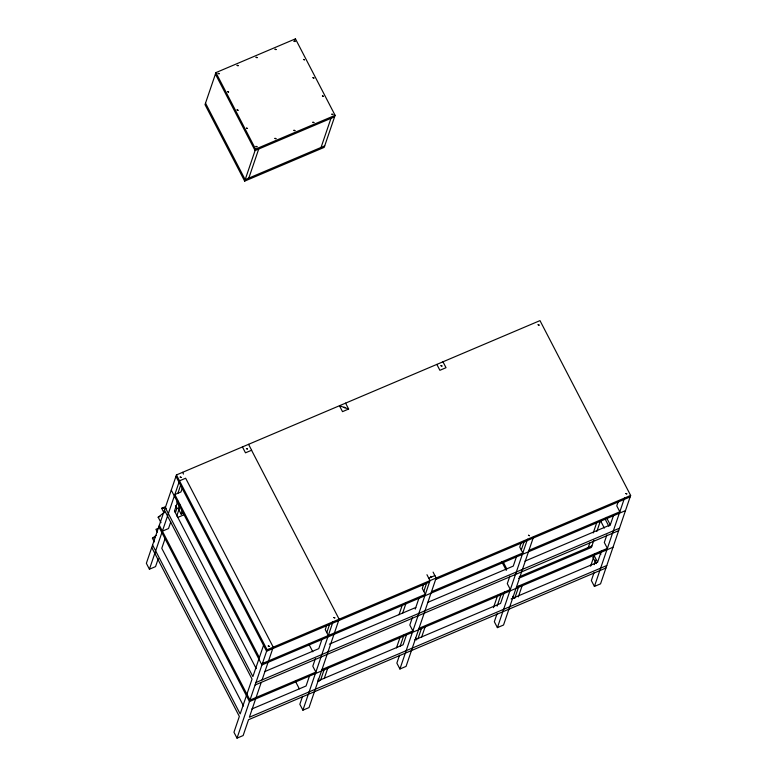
<?xml version="1.0" encoding="UTF-8"?>
<svg xmlns="http://www.w3.org/2000/svg" width="777" height="777" viewBox="0 0 777 777"><rect width="100%" height="100%" fill="white"/><g stroke="black" fill="none" stroke-linecap="round" stroke-linejoin="round"><path stroke-width="1.17" d="M215.919 72.611L205.011 104.633L244.677 181.119L324.194 147.368L335.101 115.336L295.445 38.85L215.919 72.611L255.575 149.097L244.677 181.119M294.939 40.317L295.445 38.85M248.805 178.118L258.712 149.019M594.046 572.63L591.355 580.536L594.415 586.441L600.553 583.838L630.642 495.454L539.986 320.619L176.447 474.932L146.358 563.315L149.417 569.211L155.555 566.608L158.246 558.692M149.417 569.211L179.506 480.827L185.645 478.224L273.232 647.163L262.082 679.914M177.904 493.249L180.633 485.246M165.287 538.014L161.781 548.309L243.531 705.982M170.717 522.076L168.512 528.545L162.374 531.157M177.855 501.097L174.495 510.984L256.245 668.657M182.109 488.607L180.973 491.948L174.835 494.551L259.372 657.585M175.427 505.778L176.845 508.517L175.476 512.519L174.534 510.693M179.04 506.497L179.778 504.322M176.748 515.996L179.71 507.294L176.884 501.825M183.285 513.218L181.138 514.131L182.245 510.868M321.056 147.445L330.963 118.347M263.539 645.328L252.884 676.621L165.297 507.682M605.934 568.006L248.533 719.716L243.143 735.547L237.014 738.15L267.103 649.766L176.447 474.932M261.237 682.391L249.378 717.249L606.779 565.539M302.535 696.367L299.844 704.283L302.904 710.178L309.032 707.575L339.122 619.191L251.554 450.252M309.576 675.689L306.07 685.984L251.845 708.993M315.365 658.673L312.801 666.219L315.86 672.115L249.971 700.087L159.314 525.252M322.144 638.772L318.784 648.649L264.559 671.668M326.777 625.164L325.262 629.623L328.321 635.518M326.787 632.565L329.448 624.766M302.904 710.178L332.993 621.794M320.571 680.118L324.378 668.929M324.203 678.574L328.02 667.385M398.989 614.762L402.418 604.691M402.622 613.218L406.05 603.146M396.464 647.901L400.272 636.713M400.097 646.357L403.904 635.168M399.553 655.186L396.862 663.102L399.922 668.997L406.06 666.394L436.15 578.01L433.09 572.105M406.594 634.508L403.088 644.803L317.744 681.021M412.393 617.492L409.819 625.038L412.878 630.934L321.999 669.512M415.239 609.119L419.162 597.591M423.795 583.974L422.28 588.442L425.34 594.337L262.432 663.49M423.805 591.384L426.534 583.381M399.922 668.997L430.011 580.613L426.952 574.708M417.958 638.781L421.765 627.593M421.59 637.237L425.019 627.165M493.463 607.682L497.659 595.376M497.105 606.138L501.291 593.832M497.027 613.811L494.337 621.726L497.397 627.622L503.535 625.019L533.614 536.635M504.458 591.987L500.563 603.428L414.792 639.83M509.867 576.107L507.294 583.663L510.353 589.558L419.017 628.331M516.637 556.215L513.276 566.093L427.505 602.496M521.27 542.599L519.755 547.066L522.814 552.962L431.468 591.734M521.28 550.009L524.32 541.093M497.397 627.622L527.486 539.238M514.695 598.426L518.89 586.111M518.327 596.882L522.144 585.693M588.267 547.503L589.792 543.026M593.22 532.954L596.649 522.882M593.803 540.365L591.404 547.426L518.502 578.37M596.853 531.41L600.281 521.338M590.588 566.21L594.774 553.904M594.22 564.665L595.745 560.188M511.13 598.941L597.581 562.237L601.476 550.806M606.886 534.926L604.312 542.482L607.371 548.377L516.491 586.956M524.951 561.14L610.295 524.912L613.655 515.025M618.288 501.418L616.773 505.876L619.832 511.781L528.943 550.359M594.415 586.441L624.504 498.057M161.014 522.678L158.178 517.21L164.646 512.062M154.322 541.899L152.438 538.257L156.138 535.314M255.575 149.097L335.101 115.336M334.605 116.803L255.079 150.563L215.414 74.068M324.699 145.901L245.173 179.652L205.516 103.166M348.64 409.032L342.511 411.645L339.452 405.74L348.64 409.032L345.58 403.137M164.025 512.839L161.665 508.294L165.161 506.808L166.103 508.624M176.845 508.517L179.71 507.294M158.178 517.21L160.043 516.423M177.642 517.472L184.295 514.646M158.547 528.224L155.924 529.341L157.333 532.07M152.438 538.257L155.235 537.072M428.749 578.175L434.887 575.572M267.103 649.766L630.642 495.454M429.516 582.08L266.598 651.233L175.952 476.388M435.644 579.477L630.137 496.911M625.466 510.644L261.927 664.957L171.28 490.122M329.351 644.162L415.802 607.468M255.944 682.517L619.492 528.205M255.109 684.993L618.647 530.681M519.347 576.757L591.899 545.959M613.004 547.241L249.466 701.553L158.819 526.719M161.665 508.294L163.84 508.313M606.4 517.404L610.295 524.912M605.001 518.803L608.896 526.311M600.436 520.571L604.331 528.078M599.825 552.126L600.942 554.273M593.696 554.729L597.581 562.237M592.851 557.206L596.192 563.636M442.968 361.8L446.027 367.696L439.899 370.299L436.839 364.403M503.438 562.48L506.789 568.939M501.825 561.79L506.293 570.405M512.635 596.309L513.752 598.465M415.52 637.781L416.637 639.937M248.562 444.318L251.622 450.223L245.493 452.826L242.434 446.921M308.935 644.298L312.82 651.816M318.133 679.127L319.25 681.274M295.425 681.293L299.31 688.801M182.585 472.329L183.489 474.077M178.302 508.673L181.138 514.131M164.462 510.159L252.049 679.088L240.18 713.946L152.593 545.017M151.748 547.484L239.335 716.423L233.955 732.245L237.014 738.15M218.162 73.407L219.124 73.757L218.162 73.407M227.622 91.657L228.584 92.007L227.622 91.657M237.131 65.355L238.092 65.705L237.131 65.355M237.082 109.907L238.044 110.256L237.082 109.907M256.099 57.304L257.07 57.653L256.099 57.304M246.542 128.156L247.504 128.496L246.542 128.156M180.196 477.059L181.158 477.408L180.196 477.059M275.077 49.252L276.039 49.592L275.077 49.252M256.002 146.406L256.964 146.746L256.002 146.406M294.046 41.2L295.007 41.54L294.046 41.2M274.98 138.355L275.942 138.695L274.98 138.355M303.506 59.45L304.467 59.79L303.506 59.45M293.949 130.293L294.91 130.643L293.949 130.293M312.966 77.69L313.937 78.04L312.966 77.69M312.917 122.242L313.889 122.591L312.917 122.242M246.435 448.611L247.397 448.951L246.435 448.611M322.436 95.94L323.397 96.29L322.436 95.94M331.896 114.19L332.857 114.54L331.896 114.19M268.25 645.988L269.211 646.328L268.25 645.988M344.075 407.323L345.046 407.672L344.075 407.323M333.848 617.54L334.809 617.88L333.848 617.54M440.996 365.676L441.958 366.016L440.996 365.676M430.711 576.437L431.672 576.787L430.711 576.437M538.131 324.757L539.102 325.107L538.131 324.757M528.477 535.295L529.438 535.644L528.477 535.295M625.835 493.541L626.796 493.89L625.835 493.541"/></g></svg>
